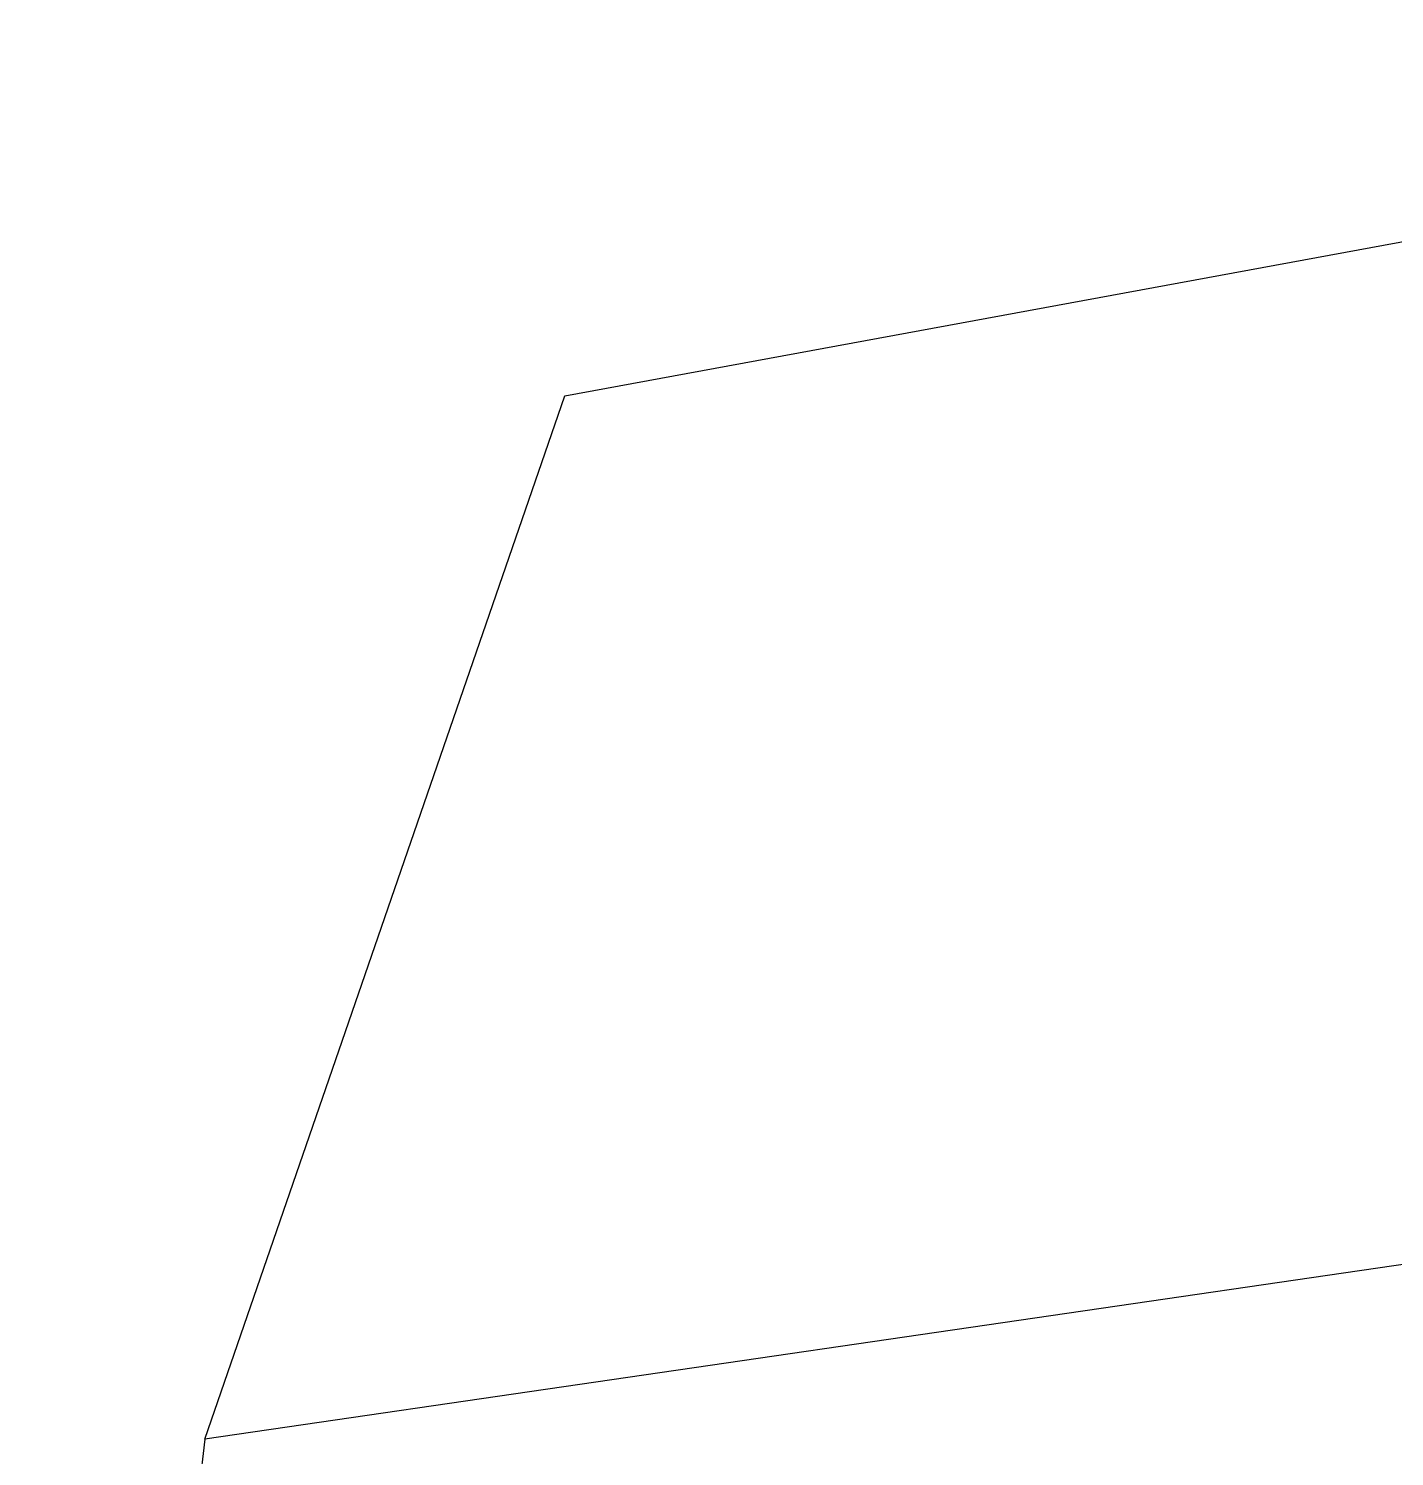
# Model space of a CAD drawing. Extents: x 294483 to 298631, y 6233899 to 6239242.
# Drawn here: x 296103.7 to 296195.6, y 6236512.3 to 6236608.5 of the extents above; entities that cross this region are included whole.
import ezdxf

# ---------------------------------------------------------------- set-up
doc = ezdxf.new("R2010")
doc.units = 0
doc.layers.add('Cadastre Land Parcels_SP_EXT', color=9, linetype='Continuous', lineweight=5)
doc.layers.add('Notes', color=7, linetype='Continuous')

msp = doc.modelspace()

# ---------------------------------------------------------------- linework, layer by layer
at = {"layer": 'Cadastre Land Parcels_SP_EXT'}
for p, q in [((296115.56719, 6236513.51577), (296139.78317, 6236583.76109)), ((296286.93811, 6236538.51), (296115.56719, 6236513.51577)), ((296115.56719, 6236513.51577), (296103.69382, 6236412.01471))]:
    msp.add_line(p, q, dxfattribs=at)
at = {"layer": 'Notes'}
for p, q in [((296115.56719, 6236513.51577), (296139.78317, 6236583.76109)), ((296286.93811, 6236538.51), (296115.56719, 6236513.51577)), ((296115.56719, 6236513.51577), (296103.69382, 6236412.01471))]:
    msp.add_line(p, q, dxfattribs=at)
at = {"layer": 'Notes', "flags": 128}
msp.add_lwpolyline([(296139.78317, 6236583.76109), (296274.11831, 6236608.47857)], dxfattribs=at)
msp.add_lwpolyline([(296139.78317, 6236583.76109), (296274.11831, 6236608.47857)], dxfattribs=at)

doc.saveas('drawing.dxf')
